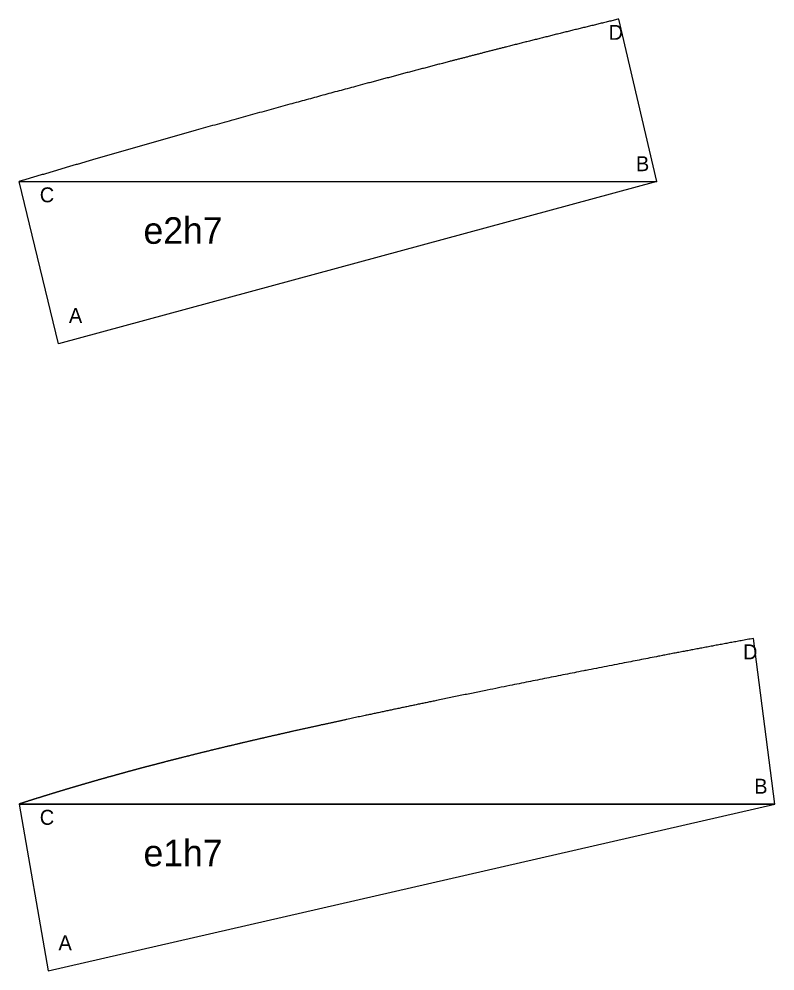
# Model space of a CAD drawing. Extents: x -14946 to 15402, y -21157 to 21439.
# Drawn here: x 13535 to 15357, y -11113 to -8819 of the extents above; entities that cross this region are included whole.
import ezdxf

# ---------------------------------------------------------------- set-up
doc = ezdxf.new("R2010")
doc.units = 0
doc.header["$MEASUREMENT"] = 0
doc.layers.add('08-text.topRing', color=7, linetype='CONTINUOUS')
doc.layers.add('50_RING_TOP_PLINES', color=1, linetype='CONTINUOUS')

msp = doc.modelspace()

# ---------------------------------------------------------------- linework, layer by layer
at = {"layer": '50_RING_TOP_PLINES', "color": 6, "extrusion": (-4.66294e-15, 1.66395e-14, -1)}
msp.add_lwpolyline([(-13535.1, -9210.7), (-15071.7, -9210.7), (-14980.9, -8819.1), (-14978, -8819.8), (-14975.2, -8820.5), (-14972.3, -8821.2), (-14969.5, -8821.8), (-14966.6, -8822.5), (-14963.8, -8823.2), (-14960.9, -8823.9), (-14958.1, -8824.6), (-14955.3, -8825.3), (-14952.4, -8826), (-14949.6, -8826.7), (-14946.7, -8827.3), (-14943.9, -8828), (-14941, -8828.7), (-14938.2, -8829.4), (-14935.4, -8830.1), (-14932.5, -8830.8), (-14929.7, -8831.5), (-14926.8, -8832.2), (-14924, -8832.9), (-14921.1, -8833.6), (-14918.3, -8834.3), (-14915.5, -8834.9), (-14912.6, -8835.6), (-14909.8, -8836.3), (-14906.9, -8837), (-14904.1, -8837.7), (-14901.3, -8838.4), (-14898.4, -8839.1), (-14895.6, -8839.8), (-14892.7, -8840.5), (-14889.9, -8841.2), (-14887, -8841.9), (-14884.2, -8842.6), (-14881.4, -8843.3), (-14878.5, -8844), (-14875.7, -8844.7), (-14872.8, -8845.4), (-14870, -8846.1), (-14867.2, -8846.8), (-14864.3, -8847.5), (-14861.5, -8848.2), (-14858.6, -8848.9), (-14855.8, -8849.6), (-14853, -8850.3), (-14850.1, -8851), (-14847.3, -8851.7), (-14844.4, -8852.4), (-14841.6, -8853.1), (-14838.8, -8853.8), (-14835.9, -8854.5), (-14833.1, -8855.2), (-14830.2, -8855.9), (-14827.4, -8856.6), (-14824.6, -8857.3), (-14821.7, -8858), (-14818.9, -8858.7), (-14816, -8859.4), (-14813.2, -8860.2), (-14810.4, -8860.9), (-14807.5, -8861.6), (-14804.7, -8862.3), (-14801.8, -8863), (-14799, -8863.7), (-14796.2, -8864.4), (-14793.3, -8865.1), (-14790.5, -8865.8), (-14787.6, -8866.5), (-14784.8, -8867.2), (-14782, -8868), (-14779.1, -8868.7), (-14776.3, -8869.4), (-14773.4, -8870.1), (-14770.6, -8870.8), (-14767.8, -8871.5), (-14764.9, -8872.2), (-14762.1, -8872.9), (-14759.2, -8873.7), (-14756.4, -8874.4), (-14753.6, -8875.1), (-14750.7, -8875.8), (-14747.9, -8876.5), (-14745, -8877.2), (-14742.2, -8878), (-14739.4, -8878.7), (-14736.5, -8879.4), (-14733.7, -8880.1), (-14730.9, -8880.8), (-14728, -8881.5), (-14725.2, -8882.3), (-14722.4, -8883), (-14719.5, -8883.7), (-14716.7, -8884.4), (-14713.8, -8885.1), (-14711, -8885.9), (-14708.2, -8886.6), (-14706.1, -8887.1), (-14703.9, -8887.7), (-14701.8, -8888.2), (-14699.7, -8888.7), (-14697.5, -8889.3), (-14695.4, -8889.8), (-14693.3, -8890.4), (-14691.2, -8890.9), (-14689, -8891.4), (-14686.9, -8892), (-14684.8, -8892.5), (-14682.7, -8893.1), (-14680.5, -8893.6), (-14678.4, -8894.2), (-14676.3, -8894.7), (-14674.2, -8895.2), (-14672, -8895.8), (-14669.9, -8896.3), (-14667.8, -8896.9), (-14665.7, -8897.4), (-14663.5, -8898), (-14661.4, -8898.5), (-14659.3, -8899.1), (-14657.2, -8899.6), (-14655, -8900.1), (-14652.9, -8900.7), (-14650.8, -8901.2), (-14648.7, -8901.8), (-14646.5, -8902.3), (-14644.4, -8902.9), (-14642.3, -8903.4), (-14640.2, -8904), (-14638, -8904.5), (-14635.9, -8905.1), (-14633.8, -8905.6), (-14631.7, -8906.2), (-14629.5, -8906.7), (-14627.4, -8907.3), (-14625.3, -8907.8), (-14623.2, -8908.4), (-14621, -8908.9), (-14618.9, -8909.5), (-14616.8, -8910), (-14614.7, -8910.6), (-14612.5, -8911.1), (-14610.4, -8911.7), (-14608.3, -8912.2), (-14606.2, -8912.8), (-14604, -8913.3), (-14601.9, -8913.9), (-14599.8, -8914.4), (-14597.7, -8915), (-14595.6, -8915.5), (-14593.4, -8916.1), (-14591.3, -8916.6), (-14589.2, -8917.2), (-14587.1, -8917.7), (-14584.9, -8918.3), (-14582.8, -8918.8), (-14580.7, -8919.4), (-14578.6, -8919.9), (-14576.4, -8920.5), (-14574.3, -8921), (-14572.2, -8921.6), (-14569.4, -8922.3), (-14566.5, -8923.1), (-14563.7, -8923.8), (-14560.9, -8924.5), (-14558, -8925.3), (-14555.2, -8926), (-14552.4, -8926.8), (-14549.5, -8927.5), (-14546.7, -8928.2), (-14543.9, -8929), (-14541.1, -8929.7), (-14538.2, -8930.5), (-14535.4, -8931.2), (-14532.6, -8931.9), (-14529.7, -8932.7), (-14526.9, -8933.4), (-14524.1, -8934.2), (-14521.2, -8934.9), (-14518.4, -8935.7), (-14515.6, -8936.4), (-14512.8, -8937.1), (-14509.9, -8937.9), (-14507.1, -8938.6), (-14504.3, -8939.4), (-14501.4, -8940.1), (-14498.6, -8940.9), (-14495.8, -8941.6), (-14492.9, -8942.4), (-14490.1, -8943.1), (-14487.3, -8943.9), (-14484.5, -8944.6), (-14481.6, -8945.4), (-14478.8, -8946.1), (-14476, -8946.9), (-14473.1, -8947.6), (-14470.3, -8948.3), (-14467.5, -8949.1), (-14464.7, -8949.8), (-14461.8, -8950.6), (-14459, -8951.3), (-14456.2, -8952.1), (-14453.4, -8952.8), (-14450.5, -8953.6), (-14447.7, -8954.3), (-14444.9, -8955.1), (-14442, -8955.9), (-14439.2, -8956.6), (-14436.4, -8957.4), (-14433.6, -8958.1), (-14430.7, -8958.9), (-14427.9, -8959.6), (-14425.1, -8960.4), (-14422.3, -8961.1), (-14419.4, -8961.9), (-14416.6, -8962.6), (-14413.8, -8963.4), (-14410.9, -8964.1), (-14408.1, -8964.9), (-14405.3, -8965.6), (-14402.5, -8966.4), (-14399.6, -8967.2), (-14396.8, -8967.9), (-14394, -8968.7), (-14391.2, -8969.4), (-14388.3, -8970.2), (-14385.5, -8970.9), (-14382.7, -8971.7), (-14379.9, -8972.5), (-14377, -8973.2), (-14374.2, -8974), (-14368.6, -8975.5), (-14362.9, -8977), (-14357.3, -8978.5), (-14351.6, -8980), (-14346, -8981.6), (-14341, -8982.9), (-14336.1, -8984.2), (-14331.1, -8985.6), (-14326.2, -8986.9), (-14321.2, -8988.2), (-14316.3, -8989.6), (-14311.4, -8990.9), (-14306.4, -8992.2), (-14301.5, -8993.6), (-14296.5, -8994.9), (-14291.6, -8996.2), (-14286.7, -8997.6), (-14281.7, -8998.9), (-14276.8, -9000.3), (-14271.8, -9001.6), (-14266.9, -9002.9), (-14261.9, -9004.3), (-14257, -9005.6), (-14252.1, -9007), (-14247.1, -9008.3), (-14242.2, -9009.7), (-14237.2, -9011), (-14232.3, -9012.4), (-14227.4, -9013.7), (-14222.4, -9015.1), (-14217.5, -9016.4), (-14212.5, -9017.8), (-14207.6, -9019.1), (-14202.7, -9020.5), (-14197.7, -9021.8), (-14192.8, -9023.2), (-14187.9, -9024.5), (-14182.2, -9026.1), (-14176.6, -9027.6), (-14170.9, -9029.2), (-14165.3, -9030.7), (-14159.6, -9032.3), (-14154, -9033.8), (-14148.3, -9035.4), (-14142.7, -9036.9), (-14137, -9038.5), (-14131.4, -9040), (-14125.7, -9041.6), (-14120.1, -9043.2), (-14114.4, -9044.7), (-14108.8, -9046.3), (-14103.2, -9047.8), (-14097.5, -9049.4), (-14091.9, -9051), (-14086.2, -9052.5), (-14080.6, -9054.1), (-14074.9, -9055.6), (-14069.3, -9057.2), (-14063.6, -9058.8), (-14058, -9060.3), (-14052.4, -9061.9), (-14046.7, -9063.5), (-14041.1, -9065), (-14035.5, -9066.6), (-14029.8, -9068.2), (-14024.2, -9069.7), (-14018.6, -9071.3), (-14012.9, -9072.9), (-14007.3, -9074.5), (-14001.7, -9076), (-13996.1, -9077.6), (-13990.4, -9079.2), (-13984.8, -9080.8), (-13979.2, -9082.3), (-13973.5, -9083.9), (-13967.9, -9085.5), (-13962.3, -9087.1), (-13959.4, -9087.9), (-13956.6, -9088.7), (-13953.8, -9089.5), (-13951, -9090.2), (-13948.2, -9091), (-13945.4, -9091.8), (-13942.6, -9092.6), (-13939.7, -9093.4), (-13936.9, -9094.2), (-13934.1, -9095), (-13931.3, -9095.8), (-13928.5, -9096.6), (-13925.7, -9097.4), (-13922.9, -9098.2), (-13920, -9099), (-13917.2, -9099.8), (-13914.4, -9100.6), (-13911.6, -9101.3), (-13908.8, -9102.1), (-13906, -9102.9), (-13903.2, -9103.7), (-13900.4, -9104.5), (-13897.5, -9105.3), (-13894.7, -9106.1), (-13891.9, -9106.9), (-13889.1, -9107.7), (-13886.3, -9108.5), (-13883.5, -9109.3), (-13880.6, -9110.1), (-13877.8, -9110.9), (-13875, -9111.7), (-13872.2, -9112.5), (-13869.4, -9113.3), (-13866.6, -9114.1), (-13863.8, -9114.9), (-13860.9, -9115.7), (-13858.1, -9116.5), (-13855.3, -9117.3), (-13852.5, -9118.1), (-13849.7, -9118.9), (-13846.9, -9119.7), (-13844.1, -9120.5), (-13841.3, -9121.3), (-13838.4, -9122.1), (-13835.6, -9122.9), (-13832.8, -9123.7), (-13830, -9124.5), (-13827.2, -9125.3), (-13824.4, -9126.1), (-13821.6, -9126.9), (-13818.7, -9127.7), (-13815.9, -9128.6), (-13813.1, -9129.4), (-13810.3, -9130.2), (-13807.5, -9131), (-13804.7, -9131.8), (-13801.9, -9132.6), (-13799.1, -9133.4), (-13796.2, -9134.2), (-13793.4, -9135), (-13790.6, -9135.8), (-13787.8, -9136.6), (-13785, -9137.4), (-13782.2, -9138.2), (-13779.4, -9139), (-13776.6, -9139.9), (-13773.7, -9140.7), (-13770.9, -9141.5), (-13768.1, -9142.3), (-13765.3, -9143.1), (-13762.5, -9143.9), (-13759.7, -9144.7), (-13756.9, -9145.5), (-13754.1, -9146.3), (-13751.3, -9147.1), (-13748.4, -9148), (-13745.6, -9148.8), (-13742.8, -9149.6), (-13740, -9150.4), (-13737.2, -9151.2), (-13734.4, -9152), (-13731.6, -9152.8), (-13728.8, -9153.7), (-13726, -9154.5), (-13723.2, -9155.3), (-13720.3, -9156.1), (-13717.5, -9156.9), (-13714.7, -9157.7), (-13712.1, -9158.5), (-13709.5, -9159.3), (-13706.8, -9160), (-13704.2, -9160.8), (-13701.6, -9161.6), (-13698.9, -9162.3), (-13696.3, -9163.1), (-13693.7, -9163.9), (-13691, -9164.6), (-13688.4, -9165.4), (-13685.8, -9166.2), (-13683.1, -9166.9), (-13680.5, -9167.7), (-13677.9, -9168.5), (-13675.2, -9169.3), (-13672.6, -9170), (-13670, -9170.8), (-13667.3, -9171.6), (-13664.7, -9172.3), (-13662.1, -9173.1), (-13659.4, -9173.9), (-13656.8, -9174.7), (-13654.2, -9175.4), (-13651.5, -9176.2), (-13648.9, -9177), (-13646.3, -9177.7), (-13643.6, -9178.5), (-13641, -9179.3), (-13638.4, -9180.1), (-13635.8, -9180.8), (-13633.1, -9181.6), (-13630.5, -9182.4), (-13627.9, -9183.2), (-13625.2, -9183.9), (-13622.6, -9184.7), (-13620, -9185.5), (-13617.3, -9186.3), (-13614.7, -9187), (-13612.1, -9187.8), (-13609.4, -9188.6), (-13606.8, -9189.4), (-13604.2, -9190.2), (-13601.6, -9190.9), (-13598.9, -9191.7), (-13596.3, -9192.5), (-13593.7, -9193.3), (-13591, -9194), (-13588.4, -9194.8), (-13585.8, -9195.6), (-13583.2, -9196.4), (-13580.5, -9197.2), (-13577.9, -9197.9), (-13575.3, -9198.7), (-13572.6, -9199.5), (-13570, -9200.3), (-13567.4, -9201.1), (-13564.7, -9201.9), (-13562.1, -9202.6), (-13559.5, -9203.4), (-13556.9, -9204.2), (-13554.2, -9205), (-13551.6, -9205.8), (-13549, -9206.6), (-13546.3, -9207.3), (-13545.9, -9207.5), (-13537.4, -9210), (-13536, -9210.4), (-13535.5, -9210.6), (-13535.3, -9210.6), (-13535.2, -9210.7), (-13535.1, -9210.7)], dxfattribs=at)
at = {"layer": '50_RING_TOP_PLINES'}
for points in [[(13630.3, -9601.7), (13535.1, -9210.7), (15071.7, -9210.7), (13630.3, -9601.7)], [(13535.1, -10710.7), (13605.2, -11112.9), (15356.8, -10710.7), (13535.1, -10710.7)]]:
    msp.add_lwpolyline(points, dxfattribs=at)
at = {"layer": '50_RING_TOP_PLINES', "color": 6, "extrusion": (1.02141e-14, 2.78944e-15, -1)}
msp.add_lwpolyline([(-13535.1, -10710.7), (-15356.8, -10710.7), (-15304.8, -10311.6), (-15301, -10312.3), (-15297.3, -10313), (-15293.6, -10313.7), (-15289.9, -10314.4), (-15286.1, -10315.1), (-15282.4, -10315.7), (-15278.7, -10316.4), (-15275, -10317.1), (-15271.8, -10317.7), (-15268.7, -10318.3), (-15265.5, -10318.9), (-15262.4, -10319.4), (-15259.3, -10320), (-15256.1, -10320.6), (-15253, -10321.2), (-15249.8, -10321.8), (-15246.7, -10322.3), (-15243.5, -10322.9), (-15240.4, -10323.5), (-15237.3, -10324.1), (-15234.1, -10324.7), (-15231, -10325.3), (-15227.8, -10325.9), (-15224.7, -10326.4), (-15221.6, -10327), (-15218.4, -10327.6), (-15215.3, -10328.2), (-15212.2, -10328.8), (-15209, -10329.4), (-15205.9, -10330), (-15202.7, -10330.5), (-15199.6, -10331.1), (-15196.4, -10331.7), (-15193.3, -10332.3), (-15190.2, -10332.9), (-15187, -10333.5), (-15183.9, -10334.1), (-15180.7, -10334.7), (-15177.6, -10335.3), (-15174.5, -10335.9), (-15171.4, -10336.4), (-15168.3, -10337), (-15165.2, -10337.6), (-15162.1, -10338.2), (-15159.1, -10338.8), (-15156, -10339.4), (-15152.9, -10339.9), (-15149.9, -10340.5), (-15146.8, -10341.1), (-15143.8, -10341.7), (-15140.7, -10342.2), (-15137.6, -10342.8), (-15134.6, -10343.4), (-15131.5, -10344), (-15128.4, -10344.6), (-15125.3, -10345.2), (-15122.2, -10345.8), (-15119.1, -10346.4), (-15116, -10346.9), (-15113, -10347.5), (-15109.9, -10348.1), (-15106.8, -10348.7), (-15103.8, -10349.3), (-15100.7, -10349.9), (-15097.7, -10350.5), (-15094.6, -10351.1), (-15091.5, -10351.6), (-15088.5, -10352.2), (-15085.4, -10352.8), (-15082.3, -10353.4), (-15079.2, -10354), (-15076.1, -10354.6), (-15071, -10355.6), (-15065.9, -10356.6), (-15060.7, -10357.6), (-15055.5, -10358.6), (-15050.4, -10359.6), (-15045.2, -10360.6), (-15040.1, -10361.6), (-15034.9, -10362.6), (-15029.8, -10363.6), (-15024.6, -10364.6), (-15019.5, -10365.6), (-15014.3, -10366.6), (-15009.2, -10367.6), (-15004, -10368.6), (-14998.9, -10369.6), (-14993.7, -10370.6), (-14987.7, -10371.7), (-14981.7, -10372.9), (-14975.6, -10374.1), (-14969.4, -10375.3), (-14963.3, -10376.5), (-14957.1, -10377.7), (-14951, -10378.9), (-14944.8, -10380.1), (-14938.6, -10381.3), (-14932.4, -10382.5), (-14926.3, -10383.7), (-14920.1, -10384.9), (-14914, -10386.1), (-14907.9, -10387.3), (-14901.8, -10388.5), (-14898.8, -10389.1), (-14895.8, -10389.7), (-14890.2, -10390.8), (-14884.5, -10391.9), (-14878.9, -10393), (-14873.3, -10394.1), (-14867.7, -10395.3), (-14862.1, -10396.4), (-14856.5, -10397.5), (-14851, -10398.6), (-14845.4, -10399.7), (-14839.9, -10400.8), (-14834.3, -10401.9), (-14828.8, -10403), (-14823.3, -10404.1), (-14817.7, -10405.2), (-14812.2, -10406.3), (-14806.7, -10407.4), (-14801.2, -10408.5), (-14795.7, -10409.6), (-14790.1, -10410.7), (-14784.6, -10411.8), (-14779.1, -10412.9), (-14773.6, -10414), (-14768, -10415.1), (-14762.5, -10416.2), (-14756.9, -10417.3), (-14751.3, -10418.5), (-14745.8, -10419.6), (-14740.2, -10420.7), (-14734.6, -10421.8), (-14728.9, -10423), (-14723.3, -10424.1), (-14717.6, -10425.2), (-14710.9, -10426.6), (-14704.1, -10428), (-14697.3, -10429.4), (-14690.6, -10430.7), (-14683.8, -10432.1), (-14677, -10433.5), (-14670.3, -10434.8), (-14663.5, -10436.2), (-14659.7, -10437), (-14655.9, -10437.8), (-14652.1, -10438.5), (-14648.2, -10439.3), (-14644.4, -10440.1), (-14640.6, -10440.9), (-14636.8, -10441.7), (-14632.9, -10442.4), (-14629.1, -10443.2), (-14625.3, -10444), (-14621.4, -10444.8), (-14617.6, -10445.6), (-14613.8, -10446.4), (-14609.9, -10447.1), (-14606.1, -10447.9), (-14602.2, -10448.7), (-14598.4, -10449.5), (-14594.6, -10450.3), (-14590.7, -10451.1), (-14586.9, -10451.9), (-14583, -10452.7), (-14579.2, -10453.4), (-14575.4, -10454.2), (-14571.5, -10455), (-14567.7, -10455.8), (-14563.9, -10456.6), (-14560.1, -10457.4), (-14556.2, -10458.2), (-14552.4, -10459), (-14548.6, -10459.7), (-14544.8, -10460.5), (-14541, -10461.3), (-14535.6, -10462.4), (-14532.8, -10463), (-14530.1, -10463.6), (-14527.4, -10464.1), (-14524.6, -10464.7), (-14521.9, -10465.3), (-14519.2, -10465.8), (-14516.5, -10466.4), (-14513.7, -10467), (-14511, -10467.5), (-14508.3, -10468.1), (-14505.5, -10468.7), (-14502.8, -10469.2), (-14500.1, -10469.8), (-14497.3, -10470.4), (-14494.6, -10470.9), (-14491.9, -10471.5), (-14489.1, -10472.1), (-14486.4, -10472.7), (-14483.7, -10473.2), (-14480.9, -10473.8), (-14478.2, -10474.4), (-14475.5, -10474.9), (-14472.7, -10475.5), (-14470, -10476.1), (-14467.2, -10476.7), (-14464.5, -10477.2), (-14461.8, -10477.8), (-14459, -10478.4), (-14456.3, -10478.9), (-14453.6, -10479.5), (-14450.8, -10480.1), (-14448.1, -10480.7), (-14445.3, -10481.2), (-14442.6, -10481.8), (-14439.9, -10482.4), (-14437.1, -10483), (-14434.4, -10483.6), (-14431.7, -10484.1), (-14428.9, -10484.7), (-14426.2, -10485.3), (-14423.5, -10485.9), (-14420.7, -10486.4), (-14418, -10487), (-14415.3, -10487.6), (-14412.5, -10488.2), (-14409.8, -10488.7), (-14407.1, -10489.3), (-14404.3, -10489.9), (-14401.6, -10490.5), (-14398.9, -10491.1), (-14396.1, -10491.6), (-14393.4, -10492.2), (-14390.7, -10492.8), (-14388, -10493.4), (-14385.2, -10494), (-14382.5, -10494.5), (-14379.8, -10495.1), (-14377.1, -10495.7), (-14374.3, -10496.3), (-14371.6, -10496.9), (-14368.9, -10497.4), (-14366.2, -10498), (-14362.8, -10498.8), (-14359.3, -10499.5), (-14355.9, -10500.2), (-14352.5, -10500.9), (-14349.1, -10501.7), (-14345.7, -10502.4), (-14342.3, -10503.1), (-14338.9, -10503.9), (-14335.5, -10504.6), (-14332.1, -10505.3), (-14328.6, -10506.1), (-14325.2, -10506.8), (-14323.5, -10507.2), (-14321.8, -10507.5), (-14320.1, -10507.9), (-14318.4, -10508.3), (-14316.7, -10508.7), (-14315, -10509), (-14313.3, -10509.4), (-14311.6, -10509.8), (-14309.7, -10510.2), (-14307.9, -10510.6), (-14306, -10511), (-14304.2, -10511.4), (-14302.3, -10511.8), (-14300.5, -10512.2), (-14298.6, -10512.6), (-14296.8, -10513), (-14294.9, -10513.4), (-14293.1, -10513.8), (-14291.2, -10514.2), (-14289.4, -10514.6), (-14287.5, -10515), (-14285.7, -10515.4), (-14283.8, -10515.8), (-14282, -10516.2), (-14280.1, -10516.6), (-14278.3, -10517), (-14276.4, -10517.4), (-14274.6, -10517.8), (-14272.7, -10518.2), (-14270.9, -10518.6), (-14269, -10519), (-14267.2, -10519.4), (-14265.3, -10519.8), (-14263.5, -10520.2), (-14261.6, -10520.7), (-14259.8, -10521.1), (-14257.9, -10521.5), (-14256.1, -10521.9), (-14254.2, -10522.3), (-14252.4, -10522.7), (-14250.5, -10523.1), (-14248.7, -10523.5), (-14246.8, -10523.9), (-14245, -10524.3), (-14243.1, -10524.7), (-14241.3, -10525.1), (-14239.4, -10525.5), (-14237.6, -10526), (-14235.7, -10526.4), (-14233.9, -10526.8), (-14232, -10527.2), (-14230.2, -10527.6), (-14228.3, -10528), (-14226.5, -10528.4), (-14224.6, -10528.8), (-14222.8, -10529.2), (-14220.9, -10529.6), (-14219.1, -10530.1), (-14217.2, -10530.5), (-14215.4, -10530.9), (-14213.5, -10531.3), (-14211.7, -10531.7), (-14209.8, -10532.1), (-14208, -10532.5), (-14206.1, -10532.9), (-14204.3, -10533.3), (-14202.4, -10533.8), (-14200.6, -10534.2), (-14198.7, -10534.6), (-14196.9, -10535), (-14195, -10535.4), (-14193.2, -10535.8), (-14191.9, -10536.1), (-14190.5, -10536.4), (-14189.2, -10536.7), (-14187.9, -10537), (-14186.5, -10537.3), (-14185.2, -10537.6), (-14183.9, -10537.9), (-14182.5, -10538.2), (-14181.2, -10538.5), (-14179.9, -10538.8), (-14178.5, -10539.1), (-14177.2, -10539.4), (-14175.9, -10539.7), (-14174.5, -10540), (-14173.2, -10540.3), (-14171.9, -10540.6), (-14170.5, -10540.9), (-14169.2, -10541.2), (-14167.9, -10541.5), (-14166.5, -10541.8), (-14165.2, -10542.1), (-14163.9, -10542.4), (-14162.5, -10542.7), (-14161.2, -10543), (-14159.9, -10543.3), (-14158.5, -10543.6), (-14157.2, -10544), (-14155.9, -10544.3), (-14154.5, -10544.6), (-14153.2, -10544.9), (-14151.9, -10545.2), (-14150.5, -10545.5), (-14149.2, -10545.8), (-14147.9, -10546.1), (-14146.5, -10546.4), (-14145.2, -10546.7), (-14143.9, -10547), (-14142.5, -10547.3), (-14141.2, -10547.6), (-14139.9, -10547.9), (-14138.5, -10548.2), (-14137.2, -10548.5), (-14135.9, -10548.8), (-14134.5, -10549.1), (-14133.2, -10549.4), (-14131.9, -10549.7), (-14130.5, -10550), (-14129.2, -10550.3), (-14127.9, -10550.7), (-14126.5, -10551), (-14125.2, -10551.3), (-14123.9, -10551.6), (-14122.5, -10551.9), (-14121.2, -10552.2), (-14119.9, -10552.5), (-14118.5, -10552.8), (-14117.2, -10553.1), (-14115.9, -10553.4), (-14114.5, -10553.7), (-14113.2, -10554), (-14111.9, -10554.3), (-14110.5, -10554.6), (-14109.2, -10555), (-14107.9, -10555.3), (-14106.5, -10555.6), (-14105.2, -10555.9), (-14103.9, -10556.2), (-14102.5, -10556.5), (-14101.2, -10556.8), (-14099.9, -10557.1), (-14098.5, -10557.4), (-14097.2, -10557.7), (-14095.9, -10558), (-14094.5, -10558.4), (-14093.2, -10558.7), (-14091.9, -10559), (-14090.5, -10559.3), (-14089.2, -10559.6), (-14087.9, -10559.9), (-14086.5, -10560.2), (-14085.2, -10560.5), (-14083.9, -10560.8), (-14082.5, -10561.2), (-14081.2, -10561.5), (-14079.9, -10561.8), (-14078.5, -10562.1), (-14077.2, -10562.4), (-14075.9, -10562.7), (-14074.5, -10563), (-14073.2, -10563.3), (-14071.9, -10563.7), (-14070.5, -10564), (-14069.2, -10564.3), (-14067.9, -10564.6), (-14066.5, -10564.9), (-14065.2, -10565.2), (-14063.9, -10565.5), (-14062.6, -10565.9), (-14061.2, -10566.2), (-14059.9, -10566.5), (-14058.6, -10566.8), (-14057.2, -10567.1), (-14055.9, -10567.4), (-14054.6, -10567.7), (-14053.2, -10568.1), (-14051.9, -10568.4), (-14050.6, -10568.7), (-14049.2, -10569), (-14047.9, -10569.3), (-14046.6, -10569.6), (-14045.3, -10570), (-14043.9, -10570.3), (-14042.6, -10570.6), (-14041.3, -10570.9), (-14039.9, -10571.2), (-14038.6, -10571.5), (-14037.3, -10571.9), (-14036, -10572.2), (-14034.6, -10572.5), (-14033.3, -10572.8), (-14032, -10573.1), (-14030.6, -10573.4), (-14029.3, -10573.8), (-14028, -10574.1), (-14026.7, -10574.4), (-14025.3, -10574.7), (-14024, -10575), (-14022.7, -10575.4), (-14021.3, -10575.7), (-14020, -10576), (-14018.6, -10576.3), (-14017.3, -10576.7), (-14015.9, -10577), (-14014.6, -10577.3), (-14013.2, -10577.6), (-14011.9, -10578), (-14010.5, -10578.3), (-14009.2, -10578.6), (-14007.8, -10578.9), (-14006.5, -10579.3), (-14005.1, -10579.6), (-14003.8, -10579.9), (-14002.4, -10580.2), (-14001.1, -10580.6), (-13999.7, -10580.9), (-13998.4, -10581.2), (-13997, -10581.6), (-13995.7, -10581.9), (-13994.4, -10582.2), (-13993, -10582.5), (-13991.7, -10582.9), (-13990.3, -10583.2), (-13989, -10583.5), (-13987.6, -10583.9), (-13986.3, -10584.2), (-13984.9, -10584.5), (-13983.6, -10584.9), (-13982.2, -10585.2), (-13980.9, -10585.5), (-13979.5, -10585.9), (-13978.2, -10586.2), (-13976.8, -10586.5), (-13975.5, -10586.8), (-13974.1, -10587.2), (-13972.8, -10587.5), (-13971.4, -10587.8), (-13970.1, -10588.2), (-13968.7, -10588.5), (-13967.4, -10588.8), (-13966, -10589.2), (-13964.7, -10589.5), (-13963.3, -10589.8), (-13962, -10590.2), (-13960.7, -10590.5), (-13959.3, -10590.8), (-13958, -10591.2), (-13956.6, -10591.5), (-13955.3, -10591.8), (-13953.9, -10592.2), (-13952.6, -10592.5), (-13951.2, -10592.9), (-13949.9, -10593.2), (-13948.5, -10593.5), (-13947.2, -10593.9), (-13945.8, -10594.2), (-13944.5, -10594.5), (-13943.1, -10594.9), (-13941.8, -10595.2), (-13940.5, -10595.5), (-13939.1, -10595.9), (-13937.8, -10596.2), (-13936.4, -10596.6), (-13935.2, -10596.9), (-13933.9, -10597.2), (-13932.6, -10597.5), (-13931.3, -10597.8), (-13930.1, -10598.2), (-13928.8, -10598.5), (-13927.5, -10598.8), (-13926.3, -10599.1), (-13925, -10599.4), (-13923.7, -10599.8), (-13922.4, -10600.1), (-13921.2, -10600.4), (-13919.9, -10600.7), (-13918.6, -10601.1), (-13917.4, -10601.4), (-13916.1, -10601.7), (-13914.8, -10602), (-13913.5, -10602.3), (-13912.3, -10602.7), (-13911, -10603), (-13909.7, -10603.3), (-13908.5, -10603.6), (-13907.2, -10604), (-13905.9, -10604.3), (-13904.6, -10604.6), (-13903.4, -10604.9), (-13902.1, -10605.3), (-13900.8, -10605.6), (-13899.6, -10605.9), (-13898.3, -10606.2), (-13897, -10606.6), (-13895.7, -10606.9), (-13894.5, -10607.2), (-13893.2, -10607.5), (-13891.9, -10607.9), (-13890.7, -10608.2), (-13889.4, -10608.5), (-13888.1, -10608.9), (-13886.8, -10609.2), (-13885.6, -10609.5), (-13884.3, -10609.8), (-13883, -10610.2), (-13881.8, -10610.5), (-13880.5, -10610.8), (-13879.9, -10611), (-13879.2, -10611.2), (-13878.6, -10611.3), (-13877.9, -10611.5), (-13877.3, -10611.7), (-13876.7, -10611.8), (-13876, -10612), (-13875.4, -10612.1), (-13874.8, -10612.3), (-13874.1, -10612.5), (-13873.5, -10612.6), (-13872.9, -10612.8), (-13872.2, -10613), (-13871.6, -10613.1), (-13871, -10613.3), (-13870.3, -10613.5), (-13869.7, -10613.6), (-13869.1, -10613.8), (-13868.4, -10614), (-13867.8, -10614.1), (-13867.2, -10614.3), (-13866.5, -10614.5), (-13865.9, -10614.6), (-13865.3, -10614.8), (-13864.6, -10615), (-13864, -10615.1), (-13863.4, -10615.3), (-13862.7, -10615.5), (-13862.1, -10615.6), (-13861.5, -10615.8), (-13860.8, -10616), (-13860.2, -10616.1), (-13859.6, -10616.3), (-13858.9, -10616.5), (-13858.3, -10616.6), (-13857.7, -10616.8), (-13857, -10617), (-13856.4, -10617.1), (-13855.8, -10617.3), (-13855.1, -10617.5), (-13854.4, -10617.6), (-13853.6, -10617.8), (-13852.9, -10618), (-13852.1, -10618.2), (-13851.4, -10618.4), (-13850.6, -10618.6), (-13849.9, -10618.8), (-13849.1, -10619), (-13848.4, -10619.2), (-13847.6, -10619.4), (-13846.9, -10619.6), (-13846.2, -10619.8), (-13845.4, -10620), (-13844.7, -10620.2), (-13843.9, -10620.4), (-13843.2, -10620.6), (-13842.4, -10620.8), (-13841.7, -10621), (-13840.9, -10621.2), (-13840.2, -10621.4), (-13839.4, -10621.6), (-13838.7, -10621.8), (-13837.9, -10622), (-13837.2, -10622.2), (-13836.4, -10622.4), (-13835.7, -10622.6), (-13835, -10622.8), (-13834.2, -10623), (-13833.5, -10623.2), (-13832.7, -10623.4), (-13832, -10623.6), (-13831.2, -10623.8), (-13830.5, -10624), (-13829.7, -10624.2), (-13829, -10624.4), (-13828.2, -10624.6), (-13827.5, -10624.8), (-13826.7, -10625), (-13826, -10625.2), (-13825.3, -10625.4), (-13824.5, -10625.6), (-13823.8, -10625.8), (-13823, -10626), (-13822.3, -10626.2), (-13821.5, -10626.4), (-13820.8, -10626.6), (-13820, -10626.8), (-13819.3, -10627), (-13818.5, -10627.2), (-13817.8, -10627.4), (-13817.1, -10627.6), (-13816.3, -10627.8), (-13815.6, -10628), (-13814.8, -10628.2), (-13814.1, -10628.4), (-13813.3, -10628.6), (-13812.6, -10628.8), (-13811.8, -10629), (-13811.1, -10629.2), (-13810.3, -10629.4), (-13809.6, -10629.6), (-13808.8, -10629.8), (-13808.1, -10630), (-13807.4, -10630.2), (-13806.6, -10630.4), (-13805.9, -10630.6), (-13805.1, -10630.8), (-13804.4, -10631), (-13803.6, -10631.2), (-13802.9, -10631.4), (-13802.1, -10631.6), (-13801.4, -10631.8), (-13800.6, -10632), (-13799.9, -10632.2), (-13799.1, -10632.4), (-13798.4, -10632.6), (-13797.7, -10632.8), (-13796.9, -10633), (-13796.2, -10633.2), (-13795.4, -10633.4), (-13794.7, -10633.6), (-13793.9, -10633.8), (-13793.2, -10634), (-13792.4, -10634.2), (-13791.7, -10634.5), (-13790.9, -10634.7), (-13790.2, -10634.9), (-13789.5, -10635.1), (-13788.7, -10635.3), (-13788, -10635.5), (-13787.2, -10635.7), (-13786.5, -10635.9), (-13785.7, -10636.1), (-13785, -10636.3), (-13784.2, -10636.5), (-13783.5, -10636.7), (-13782.8, -10636.9), (-13782, -10637.1), (-13781.3, -10637.3), (-13780.5, -10637.5), (-13779.8, -10637.7), (-13779, -10637.9), (-13778.3, -10638.1), (-13777.5, -10638.3), (-13776.8, -10638.5), (-13776.1, -10638.7), (-13775.3, -10639), (-13774.6, -10639.2), (-13773.8, -10639.4), (-13773.1, -10639.6), (-13772.3, -10639.8), (-13771.6, -10640), (-13770.9, -10640.2), (-13770.1, -10640.4), (-13769.4, -10640.6), (-13768.6, -10640.8), (-13767.9, -10641), (-13767.1, -10641.2), (-13766.4, -10641.4), (-13765.6, -10641.6), (-13764.9, -10641.8), (-13764.2, -10642), (-13763.4, -10642.3), (-13762.7, -10642.5), (-13761.9, -10642.7), (-13761.2, -10642.9), (-13760.4, -10643.1), (-13759.7, -10643.3), (-13759, -10643.5), (-13758.2, -10643.7), (-13757.5, -10643.9), (-13756.8, -10644.1), (-13756, -10644.3), (-13755.3, -10644.5), (-13754.6, -10644.7), (-13753.9, -10644.9), (-13753.1, -10645.1), (-13752.4, -10645.3), (-13751.7, -10645.5), (-13750.9, -10645.7), (-13750.2, -10645.9), (-13749.5, -10646.1), (-13748.7, -10646.3), (-13748, -10646.6), (-13747.3, -10646.8), (-13746.6, -10647), (-13745.8, -10647.2), (-13745.1, -10647.4), (-13744.4, -10647.6), (-13743.6, -10647.8), (-13742.9, -10648), (-13742.2, -10648.2), (-13741.5, -10648.4), (-13740.7, -10648.6), (-13740, -10648.8), (-13739.3, -10649), (-13738.5, -10649.2), (-13737.8, -10649.4), (-13737.1, -10649.6), (-13736.4, -10649.8), (-13735.6, -10650), (-13734.9, -10650.3), (-13734.2, -10650.5), (-13733.4, -10650.7), (-13732.7, -10650.9), (-13732, -10651.1), (-13731.2, -10651.3), (-13730.5, -10651.5), (-13729.8, -10651.7), (-13729.1, -10651.9), (-13728.3, -10652.1), (-13727.6, -10652.3), (-13726.9, -10652.5), (-13726.1, -10652.7), (-13725.4, -10652.9), (-13724.7, -10653.2), (-13724, -10653.4), (-13723.2, -10653.6), (-13722.5, -10653.8), (-13721.8, -10654), (-13721, -10654.2), (-13720.3, -10654.4), (-13719.6, -10654.6), (-13718.9, -10654.8), (-13718.1, -10655), (-13717.4, -10655.2), (-13716.7, -10655.4), (-13715.9, -10655.7), (-13715.2, -10655.9), (-13714.5, -10656.1), (-13713.8, -10656.3), (-13713, -10656.5), (-13712.3, -10656.7), (-13711.6, -10656.9), (-13710.8, -10657.1), (-13710.1, -10657.3), (-13709.4, -10657.5), (-13708.6, -10657.8), (-13707.9, -10658), (-13707.2, -10658.2), (-13706.5, -10658.4), (-13705.7, -10658.6), (-13705, -10658.8), (-13704.3, -10659), (-13703.5, -10659.2), (-13702.8, -10659.4), (-13702.1, -10659.6), (-13701.4, -10659.9), (-13700.6, -10660.1), (-13699.9, -10660.3), (-13699.2, -10660.5), (-13698.5, -10660.7), (-13697.7, -10660.9), (-13697, -10661.1), (-13696.3, -10661.3), (-13695.5, -10661.5), (-13694.8, -10661.8), (-13694.1, -10662), (-13693.4, -10662.2), (-13692.6, -10662.4), (-13691.9, -10662.6), (-13691.2, -10662.8), (-13690.4, -10663), (-13689.7, -10663.2), (-13689, -10663.4), (-13688.3, -10663.7), (-13687.5, -10663.9), (-13686.8, -10664.1), (-13686.1, -10664.3), (-13685.4, -10664.5), (-13684.6, -10664.7), (-13683.9, -10664.9), (-13683.2, -10665.1), (-13682.4, -10665.4), (-13681.7, -10665.6), (-13681, -10665.8), (-13680.3, -10666), (-13679.5, -10666.2), (-13678.8, -10666.4), (-13678.1, -10666.6), (-13677.4, -10666.9), (-13676.6, -10667.1), (-13675.9, -10667.3), (-13675.2, -10667.5), (-13674.5, -10667.7), (-13673.7, -10667.9), (-13673, -10668.1), (-13672.3, -10668.3), (-13671.5, -10668.6), (-13670.8, -10668.8), (-13670.1, -10669), (-13669.4, -10669.2), (-13668.6, -10669.4), (-13667.9, -10669.6), (-13667.2, -10669.8), (-13666.5, -10670.1), (-13665.8, -10670.3), (-13665, -10670.5), (-13664.3, -10670.7), (-13663.6, -10670.9), (-13662.9, -10671.1), (-13662.2, -10671.3), (-13661.5, -10671.5), (-13660.8, -10671.8), (-13660.1, -10672), (-13659.3, -10672.2), (-13658.6, -10672.4), (-13657.9, -10672.6), (-13657.2, -10672.8), (-13656.5, -10673), (-13655.8, -10673.2), (-13655.1, -10673.4), (-13654.4, -10673.7), (-13653.7, -10673.9), (-13652.9, -10674.1), (-13652.2, -10674.3), (-13651.5, -10674.5), (-13650.8, -10674.7), (-13650.1, -10674.9), (-13649.4, -10675.1), (-13648.7, -10675.4), (-13648, -10675.6), (-13647.3, -10675.8), (-13646.5, -10676), (-13645.8, -10676.2), (-13645.1, -10676.4), (-13644.4, -10676.6), (-13643.7, -10676.9), (-13643, -10677.1), (-13642.3, -10677.3), (-13641.6, -10677.5), (-13640.9, -10677.7), (-13640.1, -10677.9), (-13639.4, -10678.1), (-13638.7, -10678.4), (-13638, -10678.6), (-13637.3, -10678.8), (-13636.6, -10679), (-13635.9, -10679.2), (-13635.2, -10679.4), (-13634.5, -10679.6), (-13633.7, -10679.9), (-13633, -10680.1), (-13632.3, -10680.3), (-13631.6, -10680.5), (-13630.9, -10680.7), (-13630.2, -10680.9), (-13629.5, -10681.1), (-13628.8, -10681.4), (-13628.1, -10681.6), (-13627.4, -10681.8), (-13626.6, -10682), (-13625.9, -10682.2), (-13625.2, -10682.4), (-13624.5, -10682.7), (-13623.8, -10682.9), (-13623.1, -10683.1), (-13622.4, -10683.3), (-13621.7, -10683.5), (-13621, -10683.7), (-13620.3, -10684), (-13619.5, -10684.2), (-13618.8, -10684.4), (-13618.1, -10684.6), (-13617.4, -10684.8), (-13616.7, -10685), (-13616, -10685.3), (-13615.3, -10685.5), (-13614.6, -10685.7), (-13613.9, -10685.9), (-13613.2, -10686.1), (-13612.4, -10686.3), (-13611.7, -10686.6), (-13611, -10686.8), (-13610.3, -10687), (-13609.6, -10687.2), (-13608.9, -10687.4), (-13608.2, -10687.7), (-13607.5, -10687.9), (-13606.8, -10688.1), (-13606.1, -10688.3), (-13605.4, -10688.5), (-13604.6, -10688.7), (-13603.9, -10689), (-13603.2, -10689.2), (-13602.5, -10689.4), (-13601.8, -10689.6), (-13601.1, -10689.8), (-13600.4, -10690.1), (-13599.7, -10690.3), (-13599, -10690.5), (-13598.3, -10690.7), (-13597.6, -10690.9), (-13596.8, -10691.2), (-13596.1, -10691.4), (-13595.4, -10691.6), (-13594.7, -10691.8), (-13594, -10692), (-13593.3, -10692.3), (-13592.6, -10692.5), (-13591.9, -10692.7), (-13591.2, -10692.9), (-13590.5, -10693.1), (-13589.8, -10693.4), (-13589, -10693.6), (-13588.3, -10693.8), (-13587.6, -10694), (-13586.9, -10694.2), (-13586.2, -10694.5), (-13585.5, -10694.7), (-13584.8, -10694.9), (-13584.1, -10695.1), (-13583.4, -10695.4), (-13582.7, -10695.6), (-13582, -10695.8), (-13581.3, -10696), (-13580.5, -10696.2), (-13579.8, -10696.5), (-13579.1, -10696.7), (-13578.4, -10696.9), (-13577.7, -10697.1), (-13577, -10697.4), (-13576.3, -10697.6), (-13575.6, -10697.8), (-13575, -10698), (-13574.4, -10698.2), (-13573.8, -10698.3), (-13573.3, -10698.5), (-13572.7, -10698.7), (-13572.1, -10698.9), (-13571.5, -10699.1), (-13571, -10699.3), (-13570.4, -10699.4), (-13569.8, -10699.6), (-13569.2, -10699.8), (-13568.7, -10700), (-13568.1, -10700.2), (-13567.5, -10700.3), (-13566.9, -10700.5), (-13566.3, -10700.7), (-13565.8, -10700.9), (-13565.2, -10701.1), (-13564.6, -10701.3), (-13564, -10701.4), (-13563.5, -10701.6), (-13562.9, -10701.8), (-13562.3, -10702), (-13561.7, -10702.2), (-13561.2, -10702.4), (-13560.6, -10702.5), (-13560, -10702.7), (-13559.4, -10702.9), (-13558.8, -10703.1), (-13558.3, -10703.3), (-13557.7, -10703.5), (-13557.1, -10703.6), (-13556.5, -10703.8), (-13556, -10704), (-13555.4, -10704.2), (-13554.8, -10704.4), (-13554.2, -10704.6), (-13553.7, -10704.7), (-13553.1, -10704.9), (-13552.5, -10705.1), (-13551.9, -10705.3), (-13551.4, -10705.5), (-13550.8, -10705.7), (-13550.2, -10705.9), (-13549.6, -10706), (-13549, -10706.2), (-13548.5, -10706.4), (-13547.9, -10706.6), (-13547.3, -10706.8), (-13546.7, -10707), (-13546.2, -10707.1), (-13545.6, -10707.3), (-13545, -10707.5), (-13544.4, -10707.7), (-13543.9, -10707.9), (-13543.3, -10708.1), (-13542.7, -10708.3), (-13542.1, -10708.4), (-13541.6, -10708.6), (-13541, -10708.8), (-13540.4, -10709), (-13539.8, -10709.2), (-13539.3, -10709.4), (-13538.7, -10709.6), (-13538.2, -10709.7), (-13537.8, -10709.8), (-13537.3, -10710), (-13536.9, -10710.1), (-13536.5, -10710.3), (-13536, -10710.4), (-13535.6, -10710.6), (-13535.1, -10710.7)], dxfattribs=at)

# ---------------------------------------------------------------- texts
at = {"layer": '08-text.topRing', "linetype": 'Continuous'}
for s, height, p in [('D', 36, (14955.9, -8869.2, -8.3)), ('B', 36, (15021.7, -9185.7)), ('C', 36, (13585.1, -9260.7)), ('e2h7', 64, (13835.1, -9360.7)), ('A', 36, (13655.3, -9551.7)), ('D', 36, (15279.8, -10362, -17.8)), ('B', 36, (15306.8, -10685.7)), ('C', 36, (13585.1, -10760.7)), ('e1h7', 64, (13835.1, -10860.7)), ('A', 36, (13630.2, -11062.9))]:
    msp.add_text(s, height=height, dxfattribs=at).set_placement(p)

doc.saveas('drawing.dxf')
